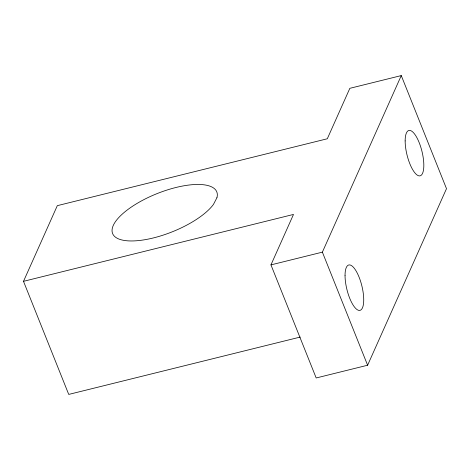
<?xml version="1.0" encoding="UTF-8"?>
<svg xmlns="http://www.w3.org/2000/svg" width="470" height="470" viewBox="0 0 470 470"><rect width="100%" height="100%" fill="white"/><g stroke="black" fill="none" stroke-linecap="round" stroke-linejoin="round"><path stroke-width="0.7" d="M23.5 281.33L57.311 205.66L327.302 138.768L349.839 88.325L401.268 75.582L446.5 188.67L367.611 365.231L316.187 377.974L270.955 264.886L293.492 214.438L23.5 281.33L68.732 394.418L300.254 337.061M367.611 365.231L322.379 252.143L401.268 75.582M270.955 264.886L322.379 252.143M216.923 197.729L213.445 204.438A56.1 20.562 -21.8 0 1 126.089 240.687A56.1 20.562 -21.8 0 1 148.555 197.318A56.1 20.562 -21.8 0 1 216.923 197.729M345.045 275.438A23.377 7.69 76.1 0 0 359.033 310.412A23.377 7.69 76.1 0 0 359.086 277.159A23.377 7.69 76.1 0 0 345.045 275.438M405.152 140.912A23.377 7.69 76.1 0 0 419.14 175.886A23.377 7.69 76.1 0 0 419.187 142.633A23.377 7.69 76.1 0 0 405.152 140.912"/></g></svg>
